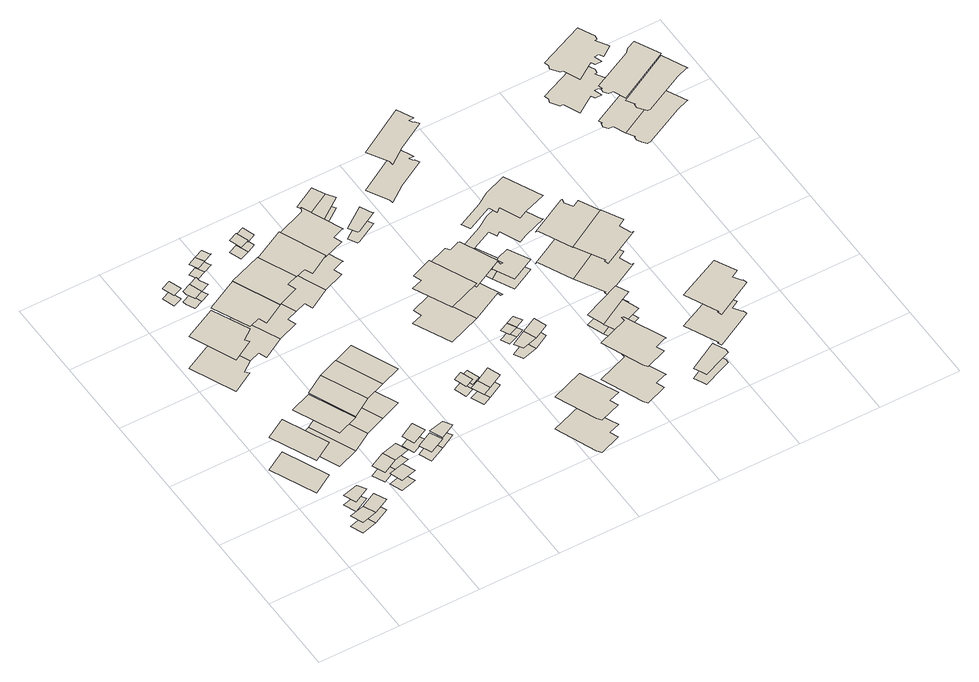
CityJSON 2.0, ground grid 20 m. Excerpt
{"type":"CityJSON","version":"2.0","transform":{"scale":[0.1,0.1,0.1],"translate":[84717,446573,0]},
"CityObjects":{
"building1":{"type":"Building","attributes":{"yearOfConstruction":"2001-01-01Z","measuredHeight":3.21,"storeysAboveGround":1},"geometry":[{"type":"MultiSurface","lod":"1.2","boundaries":[[[0,1,2,3]],[[4,5,6,7]]]}]},
"building2":{"type":"Building","attributes":{"yearOfConstruction":"2000-01-01Z","measuredHeight":10.1,"storeysAboveGround":3},"geometry":[{"type":"MultiSurface","lod":"1.2","boundaries":[[[8,9,10,11]],[[12,13,14,15]]]}]},
"building3":{"type":"Building","attributes":{"yearOfConstruction":"2000-01-01Z","measuredHeight":3.02,"storeysAboveGround":1},"geometry":[{"type":"MultiSurface","lod":"1.2","boundaries":[[[16,17,18,19]],[[20,21,22,23]]]}]},
"building4":{"type":"Building","attributes":{"yearOfConstruction":"2001-01-01Z","measuredHeight":3.2,"storeysAboveGround":1},"geometry":[{"type":"MultiSurface","lod":"1.2","boundaries":[[[1,24,25,2]],[[5,26,27,6]]]}]},
"building5":{"type":"Building","attributes":{"yearOfConstruction":"2000-01-01Z","measuredHeight":10.33,"storeysAboveGround":3},"geometry":[{"type":"MultiSurface","lod":"1.2","boundaries":[[[28,29,30,31]],[[32,33,34,35]]]}]},
"building6":{"type":"Building","attributes":{"yearOfConstruction":"2000-01-01Z","measuredHeight":3.03,"storeysAboveGround":1},"geometry":[{"type":"MultiSurface","lod":"1.2","boundaries":[[[36,37,38,39]],[[40,41,42,43]]]}]},
"building7":{"type":"Building","attributes":{"yearOfConstruction":"2000-01-01Z","measuredHeight":9.81,"storeysAboveGround":3},"geometry":[{"type":"MultiSurface","lod":"1.2","boundaries":[[[44,45,46,47,48,49]],[[50,51,52,53,54,55]]]}]},
"building8":{"type":"Building","attributes":{"yearOfConstruction":"2001-01-01Z","measuredHeight":3.18,"storeysAboveGround":1},"geometry":[{"type":"MultiSurface","lod":"1.2","boundaries":[[[56,57,58,59]],[[60,61,62,63]]]}]},
"building9":{"type":"Building","attributes":{"yearOfConstruction":"2000-01-01Z","measuredHeight":10.65,"storeysAboveGround":3},"geometry":[{"type":"MultiSurface","lod":"1.2","boundaries":[[[29,64,65,30]],[[66,67,68,69]]]}]},
"building10":{"type":"Building","attributes":{"yearOfConstruction":"2000-01-01Z","measuredHeight":3,"storeysAboveGround":1},"geometry":[{"type":"MultiSurface","lod":"1.2","boundaries":[[[70,71,38,37]],[[72,73,42,41]]]}]},
"building11":{"type":"Building","attributes":{"yearOfConstruction":"2000-01-01Z","measuredHeight":3.18,"storeysAboveGround":1},"geometry":[{"type":"MultiSurface","lod":"1.2","boundaries":[[[74,75,76,77,78]],[[79,80,81,82,83]]]}]},
"building12":{"type":"Building","attributes":{"yearOfConstruction":"2000-01-01Z","measuredHeight":10.74,"storeysAboveGround":3},"geometry":[{"type":"MultiSurface","lod":"1.2","boundaries":[[[64,84,85,65]],[[67,86,87,68]]]}]},
"building13":{"type":"Building","attributes":{"yearOfConstruction":"2000-01-01Z","measuredHeight":10.56,"storeysAboveGround":3},"geometry":[{"type":"MultiSurface","lod":"1.2","boundaries":[[[47,88,89,90,91,48]],[[92,93,94,95,96,97]]]}]},
"building14":{"type":"Building","attributes":{"yearOfConstruction":"2000-01-01Z","measuredHeight":3.25,"storeysAboveGround":1},"geometry":[{"type":"MultiSurface","lod":"1.2","boundaries":[[[98,99,100,101,102]],[[103,104,105,106,107]]]}]},
"building15":{"type":"Building","attributes":{"yearOfConstruction":"2000-01-01Z","measuredHeight":3.04,"storeysAboveGround":1},"geometry":[{"type":"MultiSurface","lod":"1.2","boundaries":[[[108,109,110,111]],[[112,113,114,115]]]}]},
"building16":{"type":"Building","attributes":{"yearOfConstruction":"2001-01-01Z","measuredHeight":2.67,"storeysAboveGround":0},"geometry":[{"type":"MultiSurface","lod":"1.2","boundaries":[[[116,117,118,119]],[[120,121,122,123]]]}]},
"building17":{"type":"Building","attributes":{"yearOfConstruction":"2000-01-01Z","measuredHeight":3.19,"storeysAboveGround":1},"geometry":[{"type":"MultiSurface","lod":"1.2","boundaries":[[[124,125,126,101,100]],[[127,128,129,106,105]]]}]},
"building18":{"type":"Building","attributes":{"yearOfConstruction":"2000-01-01Z","measuredHeight":10.59,"storeysAboveGround":3},"geometry":[{"type":"MultiSurface","lod":"1.2","boundaries":[[[130,131,85,84]],[[132,133,134,135]]]}]},
"building19":{"type":"Building","attributes":{"yearOfConstruction":"2001-01-01Z","measuredHeight":3.2,"storeysAboveGround":1},"geometry":[{"type":"MultiSurface","lod":"1.2","boundaries":[[[117,136,137,118]],[[138,139,140,141]]]}]},
"building20":{"type":"Building","attributes":{"yearOfConstruction":"2000-01-01Z","measuredHeight":3.18,"storeysAboveGround":1},"geometry":[{"type":"MultiSurface","lod":"1.2","boundaries":[[[142,143,144,145]],[[146,147,148,149]]]}]},
"building21":{"type":"Building","attributes":{"yearOfConstruction":"2000-01-01Z","measuredHeight":10.81,"storeysAboveGround":3},"geometry":[{"type":"MultiSurface","lod":"1.2","boundaries":[[[90,150,151,152,153,91]],[[154,155,156,157,158,159]]]}]},
"building22":{"type":"Building","attributes":{"yearOfConstruction":"2000-01-01Z","measuredHeight":3.31,"storeysAboveGround":1},"geometry":[{"type":"MultiSurface","lod":"1.2","boundaries":[[[143,160,161,162,144]],[[163,164,165,166,167]]]}]},
"building23":{"type":"Building","attributes":{"yearOfConstruction":"2000-01-01Z","measuredHeight":10.6,"storeysAboveGround":3},"geometry":[{"type":"MultiSurface","lod":"1.2","boundaries":[[[152,168,169,170,171,153]],[[172,173,174,175,176,177]]]}]},
"building24":{"type":"Building","attributes":{"yearOfConstruction":"2000-01-01Z","measuredHeight":3.57,"storeysAboveGround":1},"geometry":[{"type":"MultiSurface","lod":"1.2","boundaries":[[[178,179,180,181]],[[182,183,184,185]]]}]},
"building25":{"type":"Building","attributes":{"yearOfConstruction":"2000-01-01Z","measuredHeight":3.06,"storeysAboveGround":1},"geometry":[{"type":"MultiSurface","lod":"1.2","boundaries":[[[186,187,188,189]],[[190,191,192,193]]]}]},
"building26":{"type":"Building","attributes":{"yearOfConstruction":"2001-01-01Z","measuredHeight":3.24,"storeysAboveGround":1},"geometry":[{"type":"MultiSurface","lod":"1.2","boundaries":[[[194,195,196,197]],[[198,199,200,201]]]}]},
"building27":{"type":"Building","attributes":{"yearOfConstruction":"2000-01-01Z","measuredHeight":3.16,"storeysAboveGround":1},"geometry":[{"type":"MultiSurface","lod":"1.2","boundaries":[[[202,203,204,180,179]],[[205,206,207,208,209]]]}]},
"building28":{"type":"Building","attributes":{"yearOfConstruction":"2000-01-01Z","measuredHeight":1.57,"storeysAboveGround":0},"geometry":[{"type":"MultiSurface","lod":"1.2","boundaries":[[[210,211,188,187]],[[212,213,214,215]]]}]},
"building29":{"type":"Building","attributes":{"yearOfConstruction":"2001-01-01Z","measuredHeight":3.23,"storeysAboveGround":1},"geometry":[{"type":"MultiSurface","lod":"1.2","boundaries":[[[216,217,196,195]],[[218,219,200,199]]]}]},
"building30":{"type":"Building","attributes":{"yearOfConstruction":"2000-01-01Z","measuredHeight":10.15,"storeysAboveGround":3},"geometry":[{"type":"MultiSurface","lod":"1.2","boundaries":[[[220,171,170,221,222,223,224,225,226,227]],[[228,229,230,231,232,233,234,235,236,237]]]}]},
"building31":{"type":"Building","attributes":{"yearOfConstruction":"2001-01-01Z","measuredHeight":9.96,"storeysAboveGround":3},"geometry":[{"type":"MultiSurface","lod":"1.2","boundaries":[[[238,239,240,241,242,243,244]],[[245,246,247,248,249,250,251]]]}]},
"building32":{"type":"Building","attributes":{"yearOfConstruction":"2000-01-01Z","measuredHeight":10.82,"storeysAboveGround":3},"geometry":[{"type":"MultiSurface","lod":"1.2","boundaries":[[[252,253,254,255,256,257]],[[258,259,260,261,262,263]]]}]},
"building33":{"type":"Building","attributes":{"yearOfConstruction":"2001-01-01Z","measuredHeight":3.24,"storeysAboveGround":1},"geometry":[{"type":"MultiSurface","lod":"1.2","boundaries":[[[264,265,266,267]],[[268,269,270,271]]]}]},
"building34":{"type":"Building","attributes":{"yearOfConstruction":"2000-01-01Z","measuredHeight":3.02,"storeysAboveGround":1},"geometry":[{"type":"MultiSurface","lod":"1.2","boundaries":[[[272,273,274,275]],[[276,277,278,279]]]}]},
"building35":{"type":"Building","attributes":{"yearOfConstruction":"1925-01-01Z","measuredHeight":3.33,"storeysAboveGround":1},"geometry":[{"type":"MultiSurface","lod":"1.2","boundaries":[[[280,281,282,283]],[[284,285,286,287]]]}]},
"building36":{"type":"Building","attributes":{"yearOfConstruction":"2008-01-01Z","measuredHeight":3.31,"storeysAboveGround":1},"geometry":[{"type":"MultiSurface","lod":"1.2","boundaries":[[[288,289,281,280]],[[290,291,285,284]]]}]},
"building37":{"type":"Building","attributes":{"yearOfConstruction":"2000-01-01Z","measuredHeight":3.06,"storeysAboveGround":1},"geometry":[{"type":"MultiSurface","lod":"1.2","boundaries":[[[292,293,274,273]],[[294,295,296,297]]]}]},
"building38":{"type":"Building","attributes":{"yearOfConstruction":"2008-01-01Z","measuredHeight":3.32,"storeysAboveGround":1},"geometry":[{"type":"MultiSurface","lod":"1.2","boundaries":[[[298,299,300,301,302,303]],[[304,305,306,307,308,309]]]}]},
"building39":{"type":"Building","attributes":{"yearOfConstruction":"2000-01-01Z","measuredHeight":9.8,"storeysAboveGround":3},"geometry":[{"type":"MultiSurface","lod":"1.2","boundaries":[[[310,311,312,313,314,315,316,317,254,253]],[[318,319,320,321,322,323,324,325,326,327]]]}]},
"building40":{"type":"Building","attributes":{"yearOfConstruction":"2001-01-01Z","measuredHeight":3.21,"storeysAboveGround":1},"geometry":[{"type":"MultiSurface","lod":"1.2","boundaries":[[[328,329,266,265]],[[330,331,270,269]]]}]},
"building41":{"type":"Building","attributes":{"yearOfConstruction":"2001-01-01Z","measuredHeight":11.3,"storeysAboveGround":3},"geometry":[{"type":"MultiSurface","lod":"1.2","boundaries":[[[332,333,334,335,336,337,338,339,340,341]],[[342,343,344,345,346,347,348,349,350,351]]]}]},
"building42":{"type":"Building","attributes":{"yearOfConstruction":"2000-01-01Z","measuredHeight":2.95,"storeysAboveGround":0},"geometry":[{"type":"MultiSurface","lod":"1.2","boundaries":[[[352,353,354,355]],[[356,357,358,359]]]}]},
"building43":{"type":"Building","attributes":{"yearOfConstruction":"2000-01-01Z","measuredHeight":3.16,"storeysAboveGround":1},"geometry":[{"type":"MultiSurface","lod":"1.2","boundaries":[[[360,361,362,363,353,352]],[[364,365,366,367,368,369]]]}]},
"building44":{"type":"Building","attributes":{"yearOfConstruction":"2002-01-01Z","measuredHeight":2.96,"storeysAboveGround":0},"geometry":[{"type":"MultiSurface","lod":"1.2","boundaries":[[[370,371,372,373]],[[374,375,376,377]]]}]},
"building45":{"type":"Building","attributes":{"yearOfConstruction":"2008-01-01Z","measuredHeight":11.81,"storeysAboveGround":3},"geometry":[{"type":"MultiSurface","lod":"1.2","boundaries":[[[378,379,380,381,382,383,384,385,386,387]],[[388,389,390,391,392,393,394,395,396,397]]]}]},
"building46":{"type":"Building","attributes":{"yearOfConstruction":"2000-01-01Z","measuredHeight":3.15,"storeysAboveGround":1},"geometry":[{"type":"MultiSurface","lod":"1.2","boundaries":[[[373,372,398,399,400]],[[401,402,403,404,405]]]}]},
"building47":{"type":"Building","attributes":{"yearOfConstruction":"2002-01-01Z","measuredHeight":3.07,"storeysAboveGround":1},"geometry":[{"type":"MultiSurface","lod":"1.2","boundaries":[[[406,407,408,409,410,411,412]],[[413,414,415,416,417,418,419]]]}]},
"building48":{"type":"Building","attributes":{"yearOfConstruction":"1921-01-01Z","measuredHeight":7.4,"storeysAboveGround":2},"geometry":[{"type":"MultiSurface","lod":"1.2","boundaries":[[[420,421,422,423,424,425,426,427,428,429,430,431,432,433,434]],[[435,436,437,438,439,440,441,442,443,444,445,446,447,448,449]]]}]},
"building49":{"type":"Building","attributes":{"yearOfConstruction":"2000-01-01Z","measuredHeight":9.72,"storeysAboveGround":3},"geometry":[{"type":"MultiSurface","lod":"1.2","boundaries":[[[450,451,452,453,454,455,456,457,458,459]],[[460,461,462,463,464,465,466,467,468,469]]]}]},
"building50":{"type":"Building","attributes":{"yearOfConstruction":"2000-01-01Z","measuredHeight":9.89,"storeysAboveGround":3},"geometry":[{"type":"MultiSurface","lod":"1.2","boundaries":[[[470,471,472,473,474,475,455,454,476,477]],[[478,479,480,481,482,483,484,485,486,487]]]}]},
"building51":{"type":"Building","attributes":{"yearOfConstruction":"2001-01-01Z","measuredHeight":9.64,"storeysAboveGround":3},"geometry":[{"type":"MultiSurface","lod":"1.2","boundaries":[[[488,489,490,491,492,493,494,495,496,497]],[[498,499,500,501,502,503,504,505,506,507]]]}]},
"building52":{"type":"Building","attributes":{"yearOfConstruction":"1906-01-01Z","measuredHeight":10.44,"storeysAboveGround":3},"geometry":[{"type":"MultiSurface","lod":"1.2","boundaries":[[[508,509,510,511,512,513,514,515,516,517,518,519,520,521,522,523,524]],[[525,526,527,528,529,530,531,532,533,534,535,536,537,538,539,540,541]]]}]},
"building53":{"type":"Building","attributes":{"yearOfConstruction":"1918-01-01Z","measuredHeight":10.76,"storeysAboveGround":3},"geometry":[{"type":"MultiSurface","lod":"1.2","boundaries":[[[542,543,544,545,546,547,548,549,550,551,552,553]],[[554,555,556,557,558,559,560,561,562,563,564,565]]]}]},
"building54":{"type":"Building","attributes":{"yearOfConstruction":"1914-01-01Z","measuredHeight":10.09,"storeysAboveGround":3},"geometry":[{"type":"MultiSurface","lod":"1.2","boundaries":[[[566,567,568,569,570,571,572,573,574,548,547,575]],[[576,577,578,579,580,581,582,583,584,585,586,587]]]}]}
},
"vertices":[
[79,70,0],[117,80,0],[104,110,0],[66,100,0],[79,70,32],[117,80,32],[104,110,32],[66,100,32],
[56,220,0],[107,250,0],[58,360,0],[7,330,0],[56,220,101],[107,250,101],[58,360,101],[7,330,101],
[138,150,0],[125,170,0],[86,160,0],[99,130,0],[138,150,30],[125,170,30],[86,160,30],[99,130,30],
[156,100,0],[143,130,0],[156,100,32],[143,130,32],
[139,260,0],[191,280,0],[142,390,0],[90,370,0],[139,260,103],[191,280,103],[142,390,103],[90,370,103],
[196,170,0],[234,190,0],[221,220,0],[183,200,0],[196,170,30],[234,190,30],[221,220,30],[183,200,30],
[68,560,0],[120,590,0],[112,600,0],[140,620,0],[99,710,0],[19,670,0],[68,560,98],[120,590,98],[112,600,98],[140,620,98],[99,710,98],[19,670,98],
[214,130,0],[253,140,0],[240,170,0],[202,160,0],[214,130,32],[253,140,32],[240,170,32],[202,160,32],
[240,310,0],[191,420,0],[191,280,107],[240,310,107],[191,420,107],[142,390,107],
[272,200,0],[260,230,0],[272,200,30],[260,230,30],
[88,840,0],[111,850,0],[100,880,0],[78,870,0],[77,870,0],[88,840,32],[111,850,32],[100,880,32],[78,870,32],[77,870,32],
[290,330,0],[241,440,0],[290,330,107],[241,440,107],
[168,630,0],[175,610,0],[227,640,0],[178,750,0],[140,620,106],[168,630,106],[175,610,106],[227,640,106],[178,750,106],[99,710,106],
[111,830,0],[121,810,0],[144,820,0],[133,850,0],[110,840,0],[111,830,32],[121,810,32],[144,820,32],[133,850,32],[110,840,32],
[294,210,0],[333,230,0],[320,260,0],[282,240,0],[294,210,30],[333,230,30],[320,260,30],[282,240,30],
[313,170,0],[352,190,0],[339,220,0],[300,200,0],[313,170,27],[352,190,27],[339,220,27],[300,200,27],
[166,830,0],[156,850,0],[155,860,0],[166,830,32],[156,850,32],[155,860,32],
[341,350,0],[292,460,0],[341,350,106],[292,460,106],[241,440,106],[290,330,106],
[390,210,0],[377,230,0],[352,190,32],[390,210,32],[377,230,32],[339,220,32],
[172,880,0],[195,890,0],[184,910,0],[162,900,0],[172,880,32],[195,890,32],[184,910,32],[162,900,32],
[278,660,0],[271,680,0],[299,690,0],[258,780,0],[227,640,108],[278,660,108],[271,680,108],[299,690,108],[258,780,108],[178,750,108],
[217,900,0],[216,900,0],[206,920,0],[195,890,33],[217,900,33],[216,900,33],[206,920,33],[184,910,33],
[326,700,0],[334,680,0],[385,710,0],[337,820,0],[299,690,106],[326,700,106],[334,680,106],[385,710,106],[337,820,106],[258,780,106],
[280,880,0],[303,890,0],[292,920,0],[270,910,0],[280,880,36],[303,890,36],[292,920,36],[270,910,36],
[473,290,0],[496,300,0],[485,330,0],[463,320,0],[473,290,31],[496,300,31],[485,330,31],[463,320,31],
[493,250,0],[515,260,0],[502,290,0],[480,280,0],[493,250,32],[515,260,32],[502,290,32],[480,280,32],
[325,900,0],[315,930,0],[314,930,0],[325,900,32],[315,930,32],[314,930,32],[292,920,32],[303,890,32],
[518,310,0],[507,340,0],[518,310,16],[507,340,16],[485,330,16],[496,300,16],
[552,280,0],[540,310,0],[552,280,32],[540,310,32],
[414,850,0],[437,730,0],[429,750,0],[454,760,0],[456,760,0],[460,760,0],[417,860,0],[412,850,0],[414,850,101],[337,820,101],[385,710,101],[437,730,101],[429,750,101],[454,760,101],[456,760,101],[460,760,101],[417,860,101],[412,850,101],
[625,10,0],[632,0,0],[684,20,0],[676,40,0],[704,50,0],[663,140,0],[583,110,0],[625,10,100],[632,0,100],[684,20,100],[676,40,100],[704,50,100],[663,140,100],[583,110,100],
[532,440,0],[612,470,0],[562,580,0],[511,560,0],[518,540,0],[490,530,0],[532,440,108],[612,470,108],[562,580,108],[511,560,108],[518,540,108],[490,530,108],
[635,320,0],[673,330,0],[661,360,0],[623,340,0],[635,320,32],[673,330,32],[661,360,32],[623,340,32],
[632,370,0],[655,380,0],[644,400,0],[622,390,0],[632,370,30],[655,380,30],[644,400,30],[622,390,30],
[459,890,0],[514,920,0],[499,950,0],[444,920,0],[459,890,33],[514,920,33],[499,950,33],[444,920,33],
[474,860,0],[529,900,0],[474,860,33],[529,900,33],
[677,390,0],[666,410,0],[677,390,31],[666,410,31],[644,400,31],[655,380,31],
[514,790,0],[518,790,0],[573,820,0],[571,820,0],[557,850,0],[502,810,0],[514,790,33],[518,790,33],[573,820,33],[571,820,33],[557,850,33],[502,810,33],
[689,510,0],[690,500,0],[695,500,0],[651,600,0],[646,600,0],[647,600,0],[622,590,0],[614,600,0],[689,510,98],[690,500,98],[695,500,98],[651,600,98],[646,600,98],[647,600,98],[622,590,98],[614,600,98],[562,580,98],[612,470,98],
[711,350,0],[699,380,0],[711,350,32],[699,380,32],
[843,90,0],[835,110,0],[861,120,0],[866,120,0],[823,220,0],[818,220,0],[819,210,0],[742,180,0],[784,80,0],[791,70,0],[843,90,113],[835,110,113],[861,120,113],[866,120,113],[823,220,113],[818,220,113],[819,210,113],[742,180,113],[784,80,113],[791,70,113],
[700,550,0],[729,570,0],[703,620,0],[673,610,0],[700,550,30],[729,570,30],[703,620,30],[673,610,30],
[725,500,0],[784,530,0],[757,580,0],[755,580,0],[725,500,32],[784,530,32],[757,580,32],[755,580,32],[729,570,32],[700,550,32],
[831,260,0],[904,290,0],[889,330,0],[816,290,0],[831,260,30],[904,290,30],[889,330,30],[816,290,30],
[638,860,0],[639,850,0],[680,880,0],[750,920,0],[744,930,0],[741,930,0],[735,940,0],[748,940,0],[729,980,0],[609,910,0],[638,860,118],[639,850,118],[680,880,118],[750,920,118],[744,930,118],[741,930,118],[735,940,118],[748,940,118],[729,980,118],[609,910,118],
[910,340,0],[896,370,0],[802,330,0],[816,290,31],[889,330,31],[910,340,31],[896,370,31],[802,330,31],
[996,90,0],[983,120,0],[910,80,0],[920,60,0],[924,50,0],[972,70,0],[997,80,0],[996,90,31],[983,120,31],[910,80,31],[920,60,31],[924,50,31],[972,70,31],[997,80,31],
[775,650,0],[786,660,0],[808,610,0],[828,620,0],[829,620,0],[884,640,0],[883,640,0],[840,730,0],[786,710,0],[755,690,0],[693,660,0],[692,660,0],[702,640,0],[703,640,0],[766,670,0],[775,650,74],[786,660,74],[808,610,74],[828,620,74],[829,620,74],[884,640,74],[883,640,74],[840,730,74],[786,710,74],[755,690,74],[693,660,74],[692,660,74],[702,640,74],[703,640,74],[766,670,74],
[898,590,0],[803,540,0],[805,540,0],[808,540,0],[846,460,0],[953,520,0],[928,570,0],[910,560,0],[897,580,0],[900,590,0],[898,590,97],[803,540,97],[805,540,97],[808,540,97],[846,460,97],[953,520,97],[928,570,97],[910,560,97],[897,580,97],[900,590,97],
[884,380,0],[979,430,0],[976,430,0],[973,430,0],[961,460,0],[979,470,0],[885,390,0],[882,390,0],[884,380,99],[979,430,99],[976,430,99],[973,430,99],[961,460,99],[979,470,99],[953,520,99],[846,460,99],[885,390,99],[882,390,99],
[1011,140,0],[1008,140,0],[1011,130,0],[1105,180,0],[1103,190,0],[1101,190,0],[1088,210,0],[1106,220,0],[1080,270,0],[973,220,0],[1011,140,96],[1008,140,96],[1011,130,96],[1105,180,96],[1103,190,96],[1101,190,96],[1088,210,96],[1106,220,96],[1080,270,96],[973,220,96],
[1089,900,0],[1096,900,0],[1113,860,0],[1158,890,0],[1163,880,0],[1179,880,0],[1173,900,0],[1185,900,0],[1191,890,0],[1218,910,0],[1199,940,0],[1204,940,0],[1207,950,0],[1188,990,0],[1075,940,0],[1078,930,0],[1075,920,0],[1089,900,104],[1096,900,104],[1113,860,104],[1158,890,104],[1163,880,104],[1179,880,104],[1173,900,104],[1185,900,104],[1191,890,104],[1218,910,104],[1199,940,104],[1204,940,104],[1207,950,104],[1188,990,104],[1075,940,104],[1078,930,104],[1075,920,104],
[1135,810,0],[1134,800,0],[1141,790,0],[1150,790,0],[1152,790,0],[1165,760,0],[1297,830,0],[1267,890,0],[1244,880,0],[1236,870,0],[1135,820,0],[1138,810,0],[1135,810,108],[1134,800,108],[1141,790,108],[1150,790,108],[1152,790,108],[1165,760,108],[1297,830,108],[1267,890,108],[1244,880,108],[1236,870,108],[1135,820,108],[1138,810,108],
[1174,740,0],[1173,730,0],[1180,720,0],[1188,710,0],[1191,710,0],[1195,710,0],[1294,760,0],[1322,770,0],[1326,770,0],[1177,740,0],[1174,740,101],[1173,730,101],[1180,720,101],[1188,710,101],[1191,710,101],[1195,710,101],[1294,760,101],[1322,770,101],[1326,770,101],[1297,830,101],[1165,760,101],[1177,740,101]
]}
